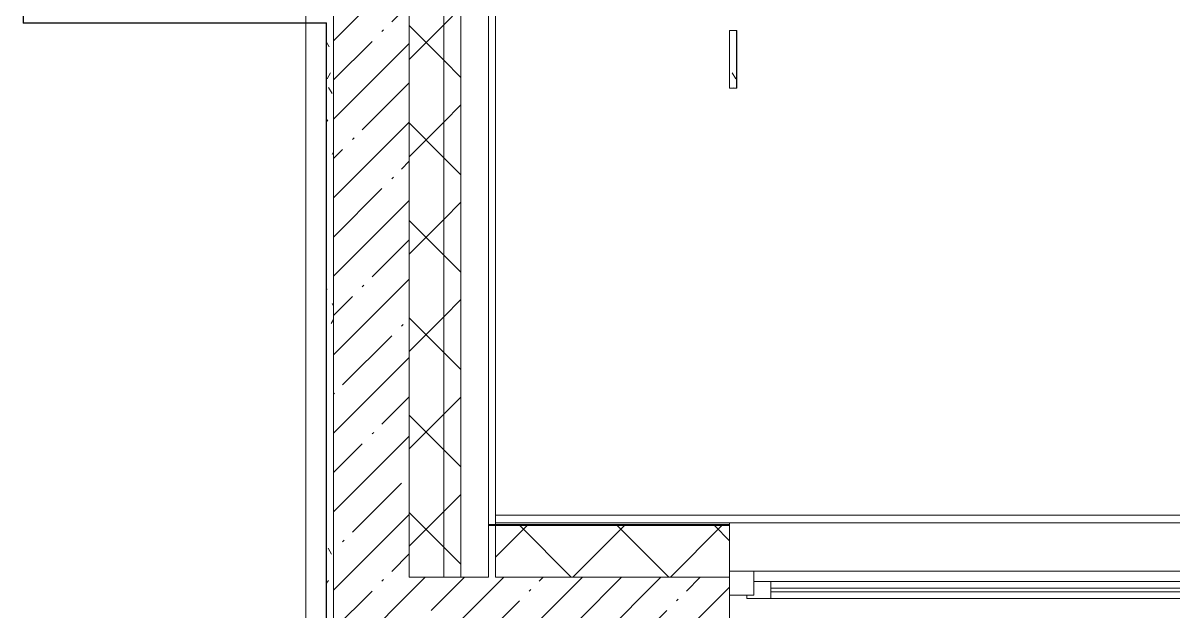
# Model space of a CAD drawing. Header units: millimetres. Extents: x -1178 to 415037, y -3506 to 42334.
# Drawn here: x 32488 to 35827, y 23522 to 25230 of the extents above; entities that cross this region are included whole.
import ezdxf

# ---------------------------------------------------------------- set-up
doc = ezdxf.new("R2010")
doc.units = ezdxf.units.MM
for name, color, linetype, lineweight in [('A-FLOR', 7, 'Continuous', 9), ('A-GLAZ', 7, 'Continuous', 9), ('A-GLAZ-1', 7, 'Continuous', 5), ('A-WALL', 7, 'Continuous', 5), ('I-WALL', 7, 'Continuous', 5), ('Оси', 7, 'Continuous', 9)]:
    doc.layers.add(name, color=color, linetype=linetype, lineweight=lineweight)
doc.layers.add('A-WALL-1', color=9, linetype='Continuous', lineweight=5, true_color=0x808080)
doc.layers.add('A-WALL-FNSH-1', color=9, linetype='Continuous', lineweight=5, true_color=0x808080)
pattern_1 = [(45, (0, 0), (-114.04925, 114.04925), []), (45, (114.05, 0), (-114.04925, 114.04925), [201.612, -40.322, 6.706, -33.617])]
pattern_2 = [(45, (0, 0), (-141.42136, 141.42136), []), (135, (0, 0), (-141.42136, -141.42136), [])]
pattern_3 = [(0, (0, 0), (243.84, 60.96), [20.117, -162.763, 20.117, -162.763, -975.36]), (0, (0, 0), (243.84, 60.96), [-365.76, 20.117, -345.643, 20.117, -162.763, -426.72]), (0, (0, 0), (243.84, 60.96), [-914.4, 20.117, -101.803, 20.117, -284.683]), (120, (91.44, 30.48), (-174.71291, 180.691634), [20.117, -162.763, 20.117, -162.763, -975.36]), (120, (91.44, 30.48), (-174.71291, 180.691634), [-365.76, 20.117, -345.643, 20.117, -162.763, -426.72]), (120, (91.44, 30.48), (-174.71291, 180.691634), [-914.4, 20.117, -101.803, 20.117, -284.683]), (240, (121.92, 152.4), (-69.12709, -241.651634), [20.117, -162.763, 20.117, -162.763, -975.36]), (240, (121.92, 152.4), (-69.12709, -241.651634), [-365.76, 20.117, -345.643, 20.117, -162.763, -426.72]), (240, (121.92, 152.4), (-69.12709, -241.651634), [-914.4, 20.117, -101.803, 20.117, -284.683])]

# ---------------------------------------------------------------- blocks, each defined once
blk = doc.blocks.new('120_Окно_СКБ_2Ст - 120_Окно_СКБ_2Ст 3100х2500 _мал_створка слева_-V95-Объем проектирования 1 этажа')
at = {"layer": 'A-GLAZ'}
for p, q in [((-1550, -127), (-1550, -57)), ((-1550, -57), (-1480, -57)), ((-1480, -57), (-1480, -127)), ((650, -127), (650, -57)), ((650, -57), (720, -57)), ((720, -57), (720, -127)), ((1480, -127), (1480, -57)), ((1480, -57), (1550, -57)), ((1550, -57), (1550, -127)), ((650, -87), (-1480, -87)), ((-1480, -87), (-1480, -127)), ((-1430, -137), (-1430, -87)), ((600, -137), (600, -87)), ((650, -127), (650, -87)), ((1480, -87), (720, -87)), ((720, -87), (720, -127)), ((770, -137), (770, -87)), ((1430, -137), (1430, -87)), ((1480, -127), (1480, -87)), ((-1480, -127), (-1550, -127)), ((-1480, -127), (-1500, -127)), ((-1500, -127), (-1500, -137)), ((720, -127), (650, -127)), ((670, -127), (650, -127)), ((670, -137), (670, -127)), ((720, -127), (700, -127)), ((700, -127), (700, -137)), ((1550, -127), (1480, -127)), ((1500, -127), (1480, -127)), ((1500, -137), (1500, -127)), ((-1500, -137), (670, -137)), ((670, -137), (-1500, -137)), ((700, -137), (1500, -137)), ((1500, -137), (700, -137))]:
    blk.add_line(p, q, dxfattribs=at)
at = {"layer": 'A-GLAZ-1'}
for p, q in [((1550, -57), (-1550, -57)), ((-1550, -127), (-1500, -127)), ((-1430, -107), (600, -107)), ((600, -117), (-1430, -117)), ((670, -127), (700, -127)), ((770, -107), (1430, -107)), ((1430, -117), (770, -117)), ((1500, -127), (1550, -127))]:
    blk.add_line(p, q, dxfattribs=at)

msp = doc.modelspace()

# ---------------------------------------------------------------- hatches: boundary and pattern name
at = {"layer": 'A-WALL'}
h = msp.add_hatch(dxfattribs=at)
h.set_pattern_fill('FP_24', color=256, style=0, pattern_type=2)
h.set_pattern_definition(pattern_2)
h.paths.add_polyline_path([(33760, 23620), (33760, 27200), (33710, 27200), (33710, 23620), (33717.7, 23620)])
h = msp.add_hatch(dxfattribs=at)
h.set_pattern_fill('FP_24', color=256, style=0, pattern_type=2)
h.set_pattern_definition(pattern_2)
h.paths.add_polyline_path([(33710, 23620), (33710, 27100), (33610, 27100), (33610.3, 23620)])
h = msp.add_hatch(dxfattribs=at)
h.set_pattern_fill('FP_24', color=256, style=0, pattern_type=2)
h.set_pattern_definition(pattern_2)
h.paths.add_polyline_path([(33860, 23620), (34540, 23620), (34540, 23769.7), (33860, 23769.7)])
h.paths.add_polyline_path([(38490, 23620), (38490, 23769.7), (37640, 23769.7), (37640, 23620), (38482.7, 23620)])
at = {"layer": 'I-WALL'}
h = msp.add_hatch(dxfattribs=at)
h.set_pattern_fill('FP_1', color=256, style=0, pattern_type=2)
h.set_pattern_definition(pattern_1)
h.paths.add_polyline_path([(33390, 22600), (33610, 22600), (33610, 26500), (33390, 26500), (33390, 22991.6)])
h = msp.add_hatch(dxfattribs=at)
h.set_pattern_fill('FP_191', color=256, style=0, pattern_type=2)
h.set_pattern_definition(pattern_3)
h.paths.add_polyline_path([(33390, 22620), (33390, 25250), (33370, 25250), (33370, 22621)])
h = msp.add_hatch(dxfattribs=at)
h.set_pattern_fill('FP_191', color=256, style=0, pattern_type=2)
h.set_pattern_definition(pattern_3)
h.paths.add_polyline_path([(34560, 25040.3), (34560, 25208), (34540, 25208), (34540, 25040.3)])
h = msp.add_hatch(dxfattribs=at)
h.set_pattern_fill('FP_1', color=256, style=0, pattern_type=2)
h.set_pattern_definition(pattern_1)
h.paths.add_polyline_path([(34515, 23400), (34540, 23400), (34540, 23620), (33610, 23619.7), (33610, 23400), (34465, 23400)])
h.paths.add_polyline_path([(38270, 23400), (38490, 23400), (38490, 23620), (37640, 23619.7), (37640, 23400), (37843.9, 23400)])

# ---------------------------------------------------------------- linework, layer by layer
at = {"layer": 'A-FLOR'}
for p, q in [((32489.5, 26859), (32489.5, 25230)), ((32489.5, 25230), (33369, 25230)), ((33370, 25230), (33370, 22621))]:
    msp.add_line(p, q, dxfattribs=at)
at = {"layer": 'A-WALL'}
for p, q in [((33840, 23620), (33840, 27330)), ((33760, 23620), (33760, 27250)), ((33710, 23620), (33710, 27200)), ((33369, 25230), (33370, 25230)), ((34540, 23772.7), (33840, 23772.7)), ((33859.9, 23799.7), (40125, 23799.7)), ((33860, 23777.7), (33860, 23772.7)), ((34540, 23777.7), (37640, 23777.7)), ((34540, 23769.7), (33840, 23769.7)), ((33860, 23769.7), (33860, 23620)), ((33610, 23620), (33840, 23620)), ((34540, 23620), (33860, 23620))]:
    msp.add_line(p, q, dxfattribs=at)
at = {"layer": 'A-WALL-1'}
for p, q in [((33610, 27100), (33610, 23620)), ((33610, 23620), (33610, 26500)), ((33390, 22600), (33390, 25450)), ((34540, 25208), (34540, 25040.3)), ((34560, 25208), (34540, 25208)), ((34540, 25040.3), (34560, 25040.3)), ((34560, 25040.3), (34560, 25040.4)), ((34540, 23769.7), (34540, 23004))]:
    msp.add_line(p, q, dxfattribs=at)
at = {"layer": 'A-WALL-FNSH-1'}
for p, q in [((33860, 23777.7), (33860, 27350)), ((32488.5, 26859), (32488.5, 25229)), ((32488.5, 25229), (33369, 25229)), ((33369, 25229), (33369, 22621)), ((34560, 25208), (34560, 25040.4)), ((34561, 25208), (34560, 25208)), ((34561, 25040.4), (34561, 25208)), ((34560, 25040.4), (34561, 25040.4)), ((34540, 23777.7), (33860, 23777.7)), ((34540, 23769.7), (34540, 23777.7))]:
    msp.add_line(p, q, dxfattribs=at)
at = {"layer": 'Оси'}
msp.add_line((33310, 22398.1), (33310, 27398.1), dxfattribs=at)

# ---------------------------------------------------------------- block references
at = {"layer": 'A-GLAZ', "color": 3}
msp.add_blockref('120_Окно_СКБ_2Ст - 120_Окно_СКБ_2Ст 3100х2500 _мал_створка слева_-V95-Объем проектирования 1 этажа', (36090, 23694.7), dxfattribs=at)

doc.saveas('drawing.dxf')
